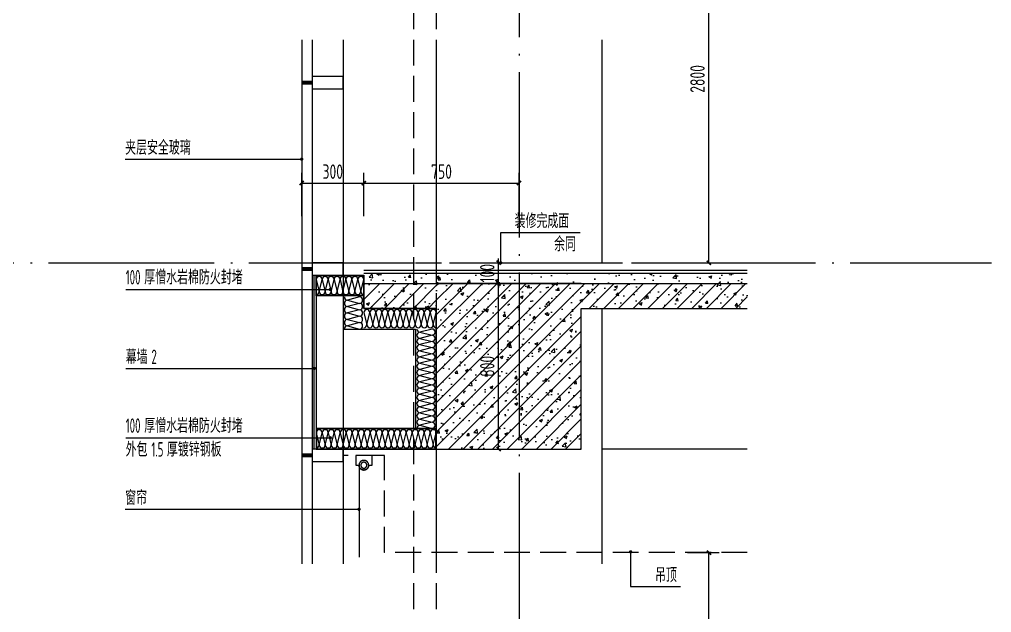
# Model space of a CAD drawing. Extents: x 198753 to 882193, y -399300 to 132460.
# Drawn here: x 380974 to 385669, y -201035 to -198171 of the extents above; entities that cross this region are included whole.
import ezdxf

# ---------------------------------------------------------------- set-up
doc = ezdxf.new("R2010")
doc.units = 0
doc.header["$LTSCALE"] = 1000
doc.header["$MEASUREMENT"] = 0
for name, pattern in [('DASH', [0.35, 0.25, -0.1]), ('DOTE', [2.42, 2, -0.2, 0.02, -0.2]), ('HIDDEN', [9.525, 6.35, -3.175])]:
    doc.linetypes.add(name, pattern=pattern)
for name, color, linetype in [('01-标注_尺寸', 124, 'Continuous'), ('01-标注_符号', 200, 'Continuous'), ('02-TEXT_标注', 130, 'Continuous'), ('05-填充_天正', 26, 'Continuous'), ('A-D-玻璃剖线', 130, 'Continuous'), ('A-D-金属剖线', 200, 'Continuous'), ('A-D_龙骨', 131, 'Continuous'), ('A-STR-面层', 191, 'Continuous'), ('A-SUR_保温', 222, 'Continuous'), ('A-SUR_面层', 191, 'Continuous'), ('A-TECH_结构', 21, 'Continuous'), ('A-金属背板', 30, 'Continuous'), ('A_AXIS-轴线', 36, 'DOTE'), ('A_STR-砼墙', 51, 'Continuous'), ('A_STR-砼柱', 51, 'Continuous'), ('D_铝板', 181, 'Continuous'), ('I-E-家具_活动', 201, 'DASH'), ('钢龙骨', 173, 'Continuous')]:
    doc.layers.add(name, color=color, linetype=linetype)
doc.styles.add('_TCH_DIM', font='ROS1', dxfattribs={"width": 0.8, "bigfont": 'JD'})
doc.styles.add('_TCH_DIM_T3', font='ROS1', dxfattribs={"width": 0.8, "bigfont": 'JD'})
doc.dimstyles.new('_TCH_ARCH&&20', dxfattribs={"dimtxt": 70, "dimasz": 20, "dimexe": 50, "dimexo": 60, "dimgap": 20, "dimtad": 1, "dimdec": 0, "dimzin": 0, "dimdsep": 46, "dimtxsty": '_TCH_DIM_T3', "dimblk": 'ARCHTICK', "dimcen": 0.09, "dimclrt": 4, "dimazin": 2, "dimtfac": 1, "dimtdec": 0, "dimtix": 1, "dimtmove": 2, "dimatfit": 3, "dimfxl": 0, "dimtolj": 1, "dimtzin": 0, "dimarcsym": 0})
pattern_1 = [(45, (0, 0), (-35.35534, 35.35534), []), (50, (0, 0), (143.45204, -12.55043), [15, -165]), (355, (0, 0), (-27.75027, 150.43843), [12, -132]), (100.4514, (11.95, -1.05), (115.70188, 137.88791), [12.74804, -140.22842]), (46.1842, (0, 40), (213.4482, -33.1038), [22.5, -247.5]), (96.6356, (17.79, 37.24), (186.93254, 194.82357), [19.12206, -210.3426]), (351.1842, (0, 40), (186.9324, 194.82372), [18, -198]), (21, (20, 30), (119.38141, -80.52378), [15, -165]), (326, (20, 30), (48.66307, 145.03001), [12, -132]), (71.4514, (29.95, 23.29), (168.04453, 64.5061), [12.74804, -140.22842]), (37.5, (0, 0), (2.431971, 66.57877), [0, -130.4, 0, -134, 0, -132.5]), (7.5, (0, 0), (52.613907, 78.882342), [0, -76.4, 0, -127.4, 0, -50.5]), (327.5, (-44.6, 0), (106.764487, -4.510974), [0, -50, 0, -156, 0, -207]), (317.5, (-64.6, 0), (116.637234, 20.020996), [0, -65, 0, -103.6, 0, -147])]

# ---------------------------------------------------------------- blocks, each defined once
blk = doc.blocks.new('kyuhtr')
at = {"const_width": 20}
blk.add_lwpolyline([(50, 0), (0, 0)], dxfattribs=at)
blk.add_lwpolyline([(50, -30), (200, -30), (200, 30), (50, 30)], close=True)
blk = doc.blocks.new('*U283')
at = {"layer": 'A-D-玻璃剖线'}
for points in [[(7285.6, -123376.6), (7285.6, -125907)], [(7335.6, -123376.6), (7335.6, -125907)]]:
    blk.add_lwpolyline(points, dxfattribs=at)
at = {"layer": '钢龙骨'}
for points in [[(7485.6, -123376.6), (7485.6, -124483.6)], [(7485.6, -124483.6), (7485.6, -125907)]]:
    blk.add_lwpolyline(points, dxfattribs=at)
at = {"layer": 'A-D_龙骨'}
for p in [(7285.6, -123583.6), (7285.6, -124483.6), (7285.6, -125383.6)]:
    blk.add_blockref('kyuhtr', p, dxfattribs=at)
blk = doc.blocks.new('dasgfs')
at = {"layer": '01-标注_符号'}
for p, q in [((0, 0), (0, 146.5)), ((0, 146.5), (382.7, 146.5))]:
    blk.add_line(p, q, dxfattribs=at)
at = {"layer": '01-标注_符号', "const_width": 8}
blk.add_lwpolyline([(0, -4, 1), (0, 4, 1)], format="xyb", close=True, dxfattribs=at)
at = {"layer": '02-TEXT_标注', "style": '_TCH_DIM', "width": 0.8}
for s, p in [('装修完成面', (66.9, 167.5)), ('余同', (257.5, 55.5))]:
    blk.add_text(s, height=69.46, dxfattribs=at).set_placement(p)
blk = doc.blocks.new('窗帘')
at = {"linetype": 'HIDDEN', "ltscale": 3}
blk.add_line((23.3, -47.5), (23.3, -491.9), dxfattribs=at)
blk.add_lwpolyline([(-23.3, -47.5), (-39.5, -47.5), (-39.5, 0), (39.5, 0), (39.5, -47.5), (23.3, -47.5)])
for radius in [23.3, 14.3]:
    blk.add_circle((0, -47.5), radius)
blk.add_arc((0, -47.5), 23.3, 180, 0)
blk = doc.blocks.new('_ArchTick')
at = {"color": 0, "linetype": 'ByBlock', "const_width": 0.4}
blk.add_lwpolyline([(-0.5, -0.5), (0.5, 0.5)], dxfattribs=at)
blk = doc.blocks.new('*D2136')
at = {"layer": '01-标注_尺寸', "color": 0, "lineweight": -2, "transparency": 16777216}
for p, q in [((10035.6, -124229.1), (10035.6, -124018.4)), ((10335.6, -124229.1), (10335.6, -124018.4)), ((10035.6, -124068.4), (10335.6, -124068.4))]:
    blk.add_line(p, q, dxfattribs=at)
at = {"layer": 'Defpoints', "color": 0, "transparency": 16777216}
for p in [(10335.6, -124068.4), (10035.6, -124289.1), (10335.6, -124289.1)]:
    blk.add_point(p, dxfattribs=at)
at = {"layer": '01-标注_尺寸', "color": 0, "lineweight": -2, "transparency": 16777216, "xscale": 20, "yscale": 20, "zscale": 20, "rotation": 180}
blk.add_blockref('_ArchTick', (10035.6, -124068.4), dxfattribs=at)
at = {"layer": '01-标注_尺寸', "color": 0, "lineweight": -2, "transparency": 16777216, "xscale": 20, "yscale": 20, "zscale": 20}
blk.add_blockref('_ArchTick', (10335.6, -124068.4), dxfattribs=at)
at = {"layer": '01-标注_尺寸', "color": 4, "transparency": 16777216, "insert": (10185.6, -124013.4), "char_height": 70, "attachment_point": 5, "style": '_TCH_DIM_T3'}
blk.add_mtext('\\A1;300', dxfattribs=at)
blk = doc.blocks.new('*D2137')
at = {"layer": '01-标注_尺寸', "color": 0, "lineweight": -2, "transparency": 16777216}
for p, q in [((10335.6, -124229.1), (10335.6, -124018.4)), ((11085.6, -124229.1), (11085.6, -124018.4)), ((10335.6, -124068.4), (11085.6, -124068.4))]:
    blk.add_line(p, q, dxfattribs=at)
at = {"layer": 'Defpoints', "color": 0, "transparency": 16777216}
for p in [(11085.6, -124068.4), (10335.6, -124289.1), (11085.6, -124289.1)]:
    blk.add_point(p, dxfattribs=at)
at = {"layer": '01-标注_尺寸', "color": 0, "lineweight": -2, "transparency": 16777216, "xscale": 20, "yscale": 20, "zscale": 20, "rotation": 180}
blk.add_blockref('_ArchTick', (10335.6, -124068.4), dxfattribs=at)
at = {"layer": '01-标注_尺寸', "color": 0, "lineweight": -2, "transparency": 16777216, "xscale": 20, "yscale": 20, "zscale": 20}
blk.add_blockref('_ArchTick', (11085.6, -124068.4), dxfattribs=at)
at = {"layer": '01-标注_尺寸', "color": 4, "transparency": 16777216, "insert": (10710.6, -124013.4), "char_height": 70, "attachment_point": 5, "style": '_TCH_DIM_T3'}
blk.add_mtext('\\A1;750', dxfattribs=at)
blk = doc.blocks.new('$LinePat$岩棉板')
at = {"color": 0}
for p, q in [((0, -17), (12, -67)), ((12, -67), (24, -17))]:
    blk.add_line(p, q, dxfattribs=at)
for centre, start, end in [((12, -17), 0, 180), ((0, -67), 270, 0), ((24, -67), 180, 270)]:
    blk.add_arc(centre, 12, start, end, dxfattribs=at)
at = {"layer": 'Defpoints'}
blk.add_point((0, 0.1), dxfattribs=at)
at = {"layer": 'Defpoints', "color": 0}
blk.add_point((24, -84), dxfattribs=at)
blk = doc.blocks.new('*U289')
at = {"layer": '01-标注_符号'}
for points in [[(13509.2, -195274.5), (14497.2, -195274.5)], [(13509.2, -195656.1), (14419.2, -195656.1)], [(13509.2, -195991.2), (14497.2, -195991.2)]]:
    blk.add_lwpolyline(points, dxfattribs=at)
at = {"layer": '01-标注_符号', "const_width": 8}
for points in [[(14493.2, -195274.5, 1), (14501.2, -195274.5, 1)], [(14415.2, -195656.1, 1), (14423.2, -195656.1, 1)], [(14493.2, -195991.2, 1), (14501.2, -195991.2, 1)]]:
    blk.add_lwpolyline(points, format="xyb", close=True, dxfattribs=at)
at = {"layer": 'A-D-金属剖线'}
for points in [[(14429.2, -195205.9), (14659.2, -195205.9), (14659.2, -195305.9), (14429.2, -195305.9)], [(14430.7, -195207.4), (14657.7, -195207.4), (14657.7, -195304.4), (14430.7, -195304.4)], [(15009.2, -195945.9), (14429.2, -195945.9), (14429.2, -196045.9), (15009.2, -196045.9)], [(15007.7, -195947.4), (14430.7, -195947.4), (14430.7, -196044.4), (15007.7, -196044.4)]]:
    blk.add_lwpolyline(points, close=True, dxfattribs=at)
at = {"layer": 'A-SUR_保温'}
blk.add_lwpolyline([(14559.2, -195305.9), (14559.2, -195465.9), (14909.2, -195465.9), (14909.2, -195945.9), (15009.2, -195945.9), (15009.2, -195365.9), (14659.2, -195365.9), (14659.2, -195305.9)], close=True, dxfattribs=at)
at = {"layer": 'A-金属背板', "elevation": 0}
blk.add_lwpolyline([(14419.2, -195205.9), (14429.2, -195205.9), (14429.2, -196045.9), (14419.2, -196045.9)], close=True, dxfattribs=at)
at = {"layer": 'A-SUR_保温', "yscale": 1.188379012465143, "zscale": 1.188379012465143}
for p, xscale, rotation in [((14429.2, -195205.9), 1.197916665668396, 359.9999958030384), ((14457.9, -195205.9), 1.197916665668396, 359.9999958030384), ((14486.7, -195205.9), 1.197916665668396, 359.9999958030384), ((14515.4, -195205.9), 1.197916665668396, 359.9999958030384), ((14544.2, -195205.9), 1.197916665668396, 359.9999958030384), ((14572.9, -195205.9), 1.197916665668396, 359.9999958030384), ((14601.7, -195205.9), 1.197916665668396, 359.9999958030384), ((14630.4, -195205.9), 1.197916665668396, 359.9999958030384), ((14659.2, -195310.9), 1.291667253812787, 269.9802948211615), ((14659.2, -195341.9), 1.291667253812787, 269.9802948211615), ((14659.2, -195372.9), 1.291667253812787, 269.9802948211615), ((14659.2, -195365.9), 1.215277437593983, 0.007311648091989842), ((14688.3, -195365.8), 1.215277437593983, 0.007311648091989842), ((14717.5, -195365.8), 1.215277437593983, 0.007311648091989842), ((14746.7, -195365.8), 1.215277437593983, 0.007311648091989842), ((14775.8, -195365.8), 1.215277437593983, 0.007311648091989842), ((14805, -195365.8), 1.215277437593983, 0.007311648091989842), ((14834.2, -195365.8), 1.215277437593983, 0.007311648091989842), ((14863.3, -195365.8), 1.215277437593983, 0.007311648091989842), ((14892.5, -195365.8), 1.215277437593983, 0.007311648091989842), ((14921.7, -195365.8), 1.215277437593983, 0.007311648091989842), ((14950.8, -195365.8), 1.215277437593983, 0.007311648091989842), ((14980, -195365.8), 1.215277437593983, 0.007311648091989842), ((14659.2, -195403.9), 1.291667253812787, 269.9802948211615), ((14659.2, -195434.9), 1.291667253812787, 269.9802948211615), ((15009.1, -195465.8), 1.250126090101858, 270.0090117842053), ((15009.1, -195495.8), 1.250126090101858, 270.0090117842053), ((15009.1, -195525.8), 1.250126090101858, 270.0090117842053), ((15009.1, -195555.8), 1.250126090101858, 270.0090117842053), ((15009.1, -195585.8), 1.250126090101858, 270.0090117842053), ((15009.1, -195615.8), 1.250126090101858, 270.0090117842053), ((15009.1, -195645.8), 1.250126090101858, 270.0090117842053), ((15009.1, -195675.8), 1.250126090101858, 270.0090117842053), ((15009.1, -195705.8), 1.250126090101858, 270.0090117842053), ((15009.1, -195735.8), 1.250126090101858, 270.0090117842053), ((15009.1, -195765.8), 1.250126090101858, 270.0090117842053), ((15009.1, -195795.8), 1.250126090101858, 270.0090117842053), ((15009.1, -195825.8), 1.250126090101858, 270.0090117842053), ((15009.1, -195855.8), 1.250126090101858, 270.0090117842053), ((15009.1, -195885.8), 1.250126090101858, 270.0090117842053), ((15009.1, -195915.9), 1.250126090101858, 270.0090117842053), ((14429.2, -195946.4), 1.208333400069434, 0.004682115165092039), ((14458.2, -195946.4), 1.208333400069434, 0.004682115165092039), ((14487.2, -195946.4), 1.208333400069434, 0.004682115165092039), ((14516.2, -195946.4), 1.208333400069434, 0.004682115165092039), ((14545.2, -195946.4), 1.208333400069434, 0.004682115165092039), ((14574.2, -195946.4), 1.208333400069434, 0.004682115165092039), ((14603.2, -195946.4), 1.208333400069434, 0.004682115165092039), ((14632.2, -195946.4), 1.208333400069434, 0.004682115165092039), ((14661.2, -195946.4), 1.208333400069434, 0.004682115165092039), ((14690.2, -195946.4), 1.208333400069434, 0.004682115165092039), ((14719.2, -195946.4), 1.208333400069434, 0.004682115165092039), ((14748.2, -195946.4), 1.208333400069434, 0.004682115165092039), ((14777.2, -195946.4), 1.208333400069434, 0.004682115165092039), ((14806.2, -195946.3), 1.208333400069434, 0.004682115165092039), ((14835.2, -195946.3), 1.208333400069434, 0.004682115165092039), ((14864.2, -195946.3), 1.208333400069434, 0.004682115165092039), ((14893.2, -195946.3), 1.208333400069434, 0.004682115165092039), ((14922.2, -195946.3), 1.208333400069434, 0.004682115165092039), ((14951.2, -195946.3), 1.208333400069434, 0.004682115165092039), ((14980.2, -195946.3), 1.208333400069434, 0.004682115165092039)]:
    blk.add_blockref('$LinePat$岩棉板', p, dxfattribs=dict(at, xscale=xscale, rotation=rotation))
at = {"layer": '02-TEXT_标注', "style": '_TCH_DIM'}
for s, height, width, p in [('100', 70, 0.64, (13509.2, -195250.6)), ('厚憎水岩棉防火封堵', 69.46, 0.8, (13598.8, -195250.6)), ('幕墙', 69.46, 0.8, (13509.2, -195635.1)), ('2', 70, 0.64, (13633.3, -195635.1)), ('100', 70, 0.64, (13509.2, -195967.3)), ('厚憎水岩棉防火封堵', 69.46, 0.8, (13598.8, -195967.3)), ('外包', 69.46, 0.8, (13509.2, -196082.2)), ('1.5', 70, 0.64, (13633.3, -196082.2)), ('厚镀锌钢板', 69.46, 0.8, (13708, -196082.2))]:
    blk.add_text(s, height=height, dxfattribs=dict(at, width=width)).set_placement(p)
blk = doc.blocks.new('*U293')
at = {"layer": 'A-STR-面层', "linetype": 'DASH', "ltscale": 0.5}
for points in [[(7893.7, 16587.4), (7954.2, 16587.4), (8038.7, 16441.1), (8038.7, 15702.4, 0.414214), (8198.7, 15542.4), (8948.7, 15542.4, -0.414214), (8998.7, 15492.4), (8998.7, 2069.7, 0.414214), (9158.7, 1909.7), (9808.7, 1909.7)], [(8293.7, 16587.4), (8233.2, 16587.4), (8148.7, 16441.1), (8148.7, 15702.4, 0.414214), (8198.7, 15652.4), (8948.7, 15652.4, -0.414214), (9108.7, 15492.4), (9108.7, 2069.7, 0.414214), (9158.7, 2019.7), (9808.7, 2019.7)]]:
    blk.add_lwpolyline(points, format="xyb", dxfattribs=at)
blk = doc.blocks.new('*D1956')
at = {"layer": '01-标注_尺寸', "color": 0, "lineweight": -2, "transparency": 16777216}
for p, q in [((384200.7, -200745.9), (384353.9, -200745.9)), ((384303.9, -203838.7), (384303.9, -200745.9)), ((384200.7, -203838.7), (384353.9, -203838.7))]:
    blk.add_line(p, q, dxfattribs=at)
at = {"layer": 'Defpoints', "color": 0, "transparency": 16777216}
for p in [(384140.7, -200745.9), (384303.9, -200745.9), (384140.7, -203838.7)]:
    blk.add_point(p, dxfattribs=at)
at = {"layer": '01-标注_尺寸', "color": 0, "lineweight": -2, "transparency": 16777216, "xscale": 20, "yscale": 20, "zscale": 20}
for p, rotation in [((384303.9, -200745.9), 90), ((384303.9, -203838.7), 270)]:
    blk.add_blockref('_ArchTick', p, dxfattribs=dict(at, rotation=rotation))
at = {"layer": '01-标注_尺寸', "color": 4, "transparency": 16777216, "insert": (384248.9, -202292.3), "char_height": 70, "attachment_point": 5, "rotation": 90, "style": '_TCH_DIM_T3'}
blk.add_mtext('\\A1;3000', dxfattribs=at)
blk = doc.blocks.new('*D1957')
at = {"layer": '01-标注_尺寸', "color": 0, "lineweight": -2, "transparency": 16777216}
for p, q in [((384010.2, -197569.9), (384353.9, -197569.9)), ((384303.9, -199345.9), (384303.9, -197569.9)), ((384010.2, -199345.9), (384353.9, -199345.9))]:
    blk.add_line(p, q, dxfattribs=at)
at = {"layer": 'Defpoints', "color": 0, "transparency": 16777216}
for p in [(383950.2, -197569.9), (384303.9, -197569.9), (383950.2, -199345.9)]:
    blk.add_point(p, dxfattribs=at)
at = {"layer": '01-标注_尺寸', "color": 0, "lineweight": -2, "transparency": 16777216, "xscale": 20, "yscale": 20, "zscale": 20}
for p, rotation in [((384303.9, -197569.9), 90), ((384303.9, -199345.9), 270)]:
    blk.add_blockref('_ArchTick', p, dxfattribs=dict(at, rotation=rotation))
at = {"layer": '01-标注_尺寸', "color": 4, "transparency": 16777216, "insert": (384248.9, -198457.9), "char_height": 70, "attachment_point": 5, "rotation": 90, "style": '_TCH_DIM_T3'}
blk.add_mtext('\\A1;2800', dxfattribs=at)
blk = doc.blocks.new('*D1971')
at = {"layer": '01-标注_尺寸', "color": 0, "lineweight": -2, "transparency": 16777216}
for p, q in [((383074.6, -199445.9), (383338.6, -199445.9)), ((383288.6, -200245.9), (383288.6, -199445.9)), ((383074.6, -200245.9), (383338.6, -200245.9))]:
    blk.add_line(p, q, dxfattribs=at)
at = {"layer": 'Defpoints', "color": 0, "transparency": 16777216}
for p in [(383014.6, -199445.9), (383288.6, -199445.9), (383014.6, -200245.9)]:
    blk.add_point(p, dxfattribs=at)
at = {"layer": '01-标注_尺寸', "color": 0, "lineweight": -2, "transparency": 16777216, "xscale": 20, "yscale": 20, "zscale": 20}
for p, rotation in [((383288.6, -199445.9), 90), ((383288.6, -200245.9), 270)]:
    blk.add_blockref('_ArchTick', p, dxfattribs=dict(at, rotation=rotation))
at = {"layer": '01-标注_尺寸', "color": 4, "transparency": 16777216, "insert": (383233.6, -199845.9), "char_height": 70, "attachment_point": 5, "rotation": 90, "style": '_TCH_DIM_T3'}
blk.add_mtext('\\A1;800', dxfattribs=at)
blk = doc.blocks.new('*D1972')
at = {"layer": '01-标注_尺寸', "color": 0, "lineweight": -2, "transparency": 16777216}
for p, q in [((383074.6, -199345.9), (383338.6, -199345.9)), ((383288.6, -199345.9), (383288.6, -199325.9)), ((383288.6, -199445.9), (383288.6, -199345.9)), ((383074.6, -199445.9), (383338.6, -199445.9)), ((383288.6, -199445.9), (383288.6, -199465.9))]:
    blk.add_line(p, q, dxfattribs=at)
at = {"layer": 'Defpoints', "color": 0, "transparency": 16777216}
for p in [(383014.6, -199345.9), (383288.6, -199345.9), (383014.6, -199445.9)]:
    blk.add_point(p, dxfattribs=at)
at = {"layer": '01-标注_尺寸', "color": 0, "lineweight": -2, "transparency": 16777216, "xscale": 20, "yscale": 20, "zscale": 20}
for p, rotation in [((383288.6, -199345.9), 270), ((383288.6, -199445.9), 90)]:
    blk.add_blockref('_ArchTick', p, dxfattribs=dict(at, rotation=rotation))
at = {"layer": '01-标注_尺寸', "color": 4, "transparency": 16777216, "insert": (383233.6, -199395.9), "char_height": 70, "attachment_point": 5, "rotation": 90, "style": '_TCH_DIM_T3'}
blk.add_mtext('\\A1;100', dxfattribs=at)
blk = doc.blocks.new('DJASDLSAJDL')
at = {"layer": '05-填充_天正'}
h = blk.add_hatch(dxfattribs=at)
h.set_pattern_fill('混凝土', color=256, scale=20, style=0)
h.set_pattern_definition([(50, (0, 0), (143.45204, -12.55043), [15, -165]), (355, (0, 0), (-27.75027, 150.43843), [12, -132]), (100.4514, (11.95, -1.05), (115.70188, 137.88791), [12.74804, -140.22842]), (46.1842, (0, 40), (213.4482, -33.1038), [22.5, -247.5]), (96.6356, (17.79, 37.24), (186.93254, 194.82357), [19.12206, -210.3426]), (351.1842, (0, 40), (186.9324, 194.82372), [18, -198]), (21, (20, 30), (119.38141, -80.52378), [15, -165]), (326, (20, 30), (48.66307, 145.03001), [12, -132]), (71.4514, (29.95, 23.29), (168.04453, 64.5061), [12.74804, -140.22842]), (37.5, (0, 0), (2.431971, 66.57877), [0, -130.4, 0, -134, 0, -132.5]), (7.5, (0, 0), (52.613907, 78.882342), [0, -76.4, 0, -127.4, 0, -50.5]), (327.5, (-44.6, 0), (106.764487, -4.510974), [0, -50, 0, -156, 0, -207]), (317.5, (-64.6, 0), (116.637234, 20.020996), [0, -65, 0, -103.6, 0, -147])])
h.paths.add_polyline_path([(10335.6, -124503.6), (10335.6, -124553.6), (12187.7, -124553.6), (12187.7, -124503.6)])
h = blk.add_hatch(dxfattribs=at)
h.set_pattern_fill('钢筋混凝土', color=256, scale=20, style=0)
h.set_pattern_definition(pattern_1)
h.paths.add_polyline_path([(10685.6, -124673.6), (10685.6, -124553.6), (10335.6, -124553.6), (10335.6, -124673.6)])
h = blk.add_hatch(dxfattribs=at)
h.set_pattern_fill('钢筋混凝土', color=256, scale=20, style=0)
h.set_pattern_definition(pattern_1)
h.paths.add_polyline_path([(10685.6, -125353.6), (11385.6, -125353.6), (11385.6, -124553.6), (10685.6, -124553.6)])
h = blk.add_hatch(dxfattribs=at)
h.set_pattern_fill('钢筋混凝土', color=256, scale=20, style=0)
h.set_pattern_definition(pattern_1)
h.paths.add_polyline_path([(11385.6, -124553.6), (11385.6, -124673.6), (12187.7, -124673.6), (12187.7, -124553.6)])
at = {"layer": '01-标注_符号'}
for p, q in [((11623.9, -125849.6), (11623.9, -126017.4)), ((11623.9, -126017.4), (11864.3, -126017.4))]:
    blk.add_line(p, q, dxfattribs=at)
at = {"layer": '01-标注_符号', "const_width": 8}
for points in [[(10308.4, -125644.1, 1), (10316.4, -125644.1, 1)], [(11623.9, -125845.6, 1), (11623.9, -125853.6, 1)]]:
    blk.add_lwpolyline(points, format="xyb", close=True, dxfattribs=at)
at = {"layer": '01-标注_符号'}
blk.add_lwpolyline([(9183, -125644.1), (10312.4, -125644.1)], dxfattribs=at)
at = {"layer": 'A-STR-面层', "linetype": 'DASH', "ltscale": 0.5}
for points in [[(10235.6, -124453.6), (12187.7, -124453.6)], [(12187.7, -125853.6), (10435.6, -125853.6), (10435.6, -125383.6), (10235.6, -125383.6)]]:
    blk.add_lwpolyline(points, dxfattribs=at)
at = {"layer": 'A-STR-面层'}
blk.add_lwpolyline([(10335.6, -124488.6), (12187.7, -124488.6)], dxfattribs=at)
at = {"layer": 'A-SUR_面层'}
for p, q in [((10335.6, -124503.6), (12187.7, -124503.6)), ((10335.6, -124553.6), (12187.7, -124553.6))]:
    blk.add_line(p, q, dxfattribs=at)
at = {"layer": 'A-TECH_结构'}
for points in [[(10685.6, -123376.6), (10685.6, -124453.6)], [(11485.6, -123376.6), (11485.6, -124453.6)], [(10685.6, -124673.6), (10685.6, -125907)], [(11485.6, -124673.6), (11485.6, -125907)], [(12187.7, -125353.6), (11485.6, -125353.6)]]:
    blk.add_lwpolyline(points, dxfattribs=at)
at = {"layer": 'A_STR-砼墙'}
for p, q in [((10335.6, -124553.6), (10685.6, -124553.6)), ((10335.6, -124553.6), (10335.6, -124673.6)), ((11385.6, -124553.6), (12187.7, -124553.6)), ((10335.6, -124673.6), (10685.6, -124673.6)), ((11385.6, -124673.6), (12187.7, -124673.6))]:
    blk.add_line(p, q, dxfattribs=at)
at = {"layer": 'A_STR-砼柱'}
for p, q in [((11385.6, -124553.6), (10685.6, -124553.6)), ((10685.6, -124673.6), (10685.6, -125353.6)), ((11385.6, -125353.6), (11385.6, -124673.6)), ((10685.6, -125353.6), (11385.6, -125353.6))]:
    blk.add_line(p, q, dxfattribs=at)
blk.add_blockref('dasgfs', (10997, -124453.6))
at = {"layer": 'I-E-家具_活动', "xscale": -1}
blk.add_blockref('窗帘', (10335.7, -125383.6), dxfattribs=at)
at = {"layer": '02-TEXT_标注', "style": '_TCH_DIM', "width": 0.8}
for s, p in [('窗帘', (9183, -125623.1)), ('吊顶', (11742.2, -125996.4))]:
    blk.add_text(s, height=69.46, dxfattribs=at).set_placement(p)
at = {"layer": '01-标注_尺寸'}
for p1, p2, picture, middle in [((10035.6, -124289.1), (10335.6, -124289.1), '*D2136', (10185.6, -124013.4)), ((10335.6, -124289.1), (11085.6, -124289.1), '*D2137', (10710.6, -124013.4))]:
    dim = blk.add_aligned_dim(p1=p1, p2=p2, distance=220.7, dimstyle='_TCH_ARCH&&20', dxfattribs=at)
    dim.commit()
    dim.dimension.update_dxf_attribs({"geometry": picture, "text_midpoint": middle})

msp = doc.modelspace()

# ---------------------------------------------------------------- linework, layer by layer
at = {"layer": '01-标注_符号'}
msp.add_lwpolyline([(381485, -198845.5), (382337.7, -198845.5)], dxfattribs=at)
at = {"layer": '01-标注_符号', "const_width": 8}
msp.add_lwpolyline([(382333.7, -198845.5, 1), (382341.7, -198845.5, 1)], format="xyb", close=True, dxfattribs=at)
at = {"layer": 'A_AXIS-轴线', "ltscale": 0.4}
for p, q in [((383387.5, -187776.6), (383387.5, -205192.3)), ((380146.9, -199345.9), (385669.2, -199345.9))]:
    msp.add_line(p, q, dxfattribs=at)

# ---------------------------------------------------------------- block references
msp.add_blockref('*U283', (375051.9, -74892.3))
at = {"layer": 'A-SUR_保温'}
for name, p in [('DJASDLSAJDL', (372301.9, -74892.3)), ('*U289', (367978.3, -4200))]:
    msp.add_blockref(name, p, dxfattribs=at)
at = {"layer": 'D_铝板', "xscale": -1, "rotation": 359.9999999999706}
msp.add_blockref('*U293', (391986.2, -206235.8), dxfattribs=at)

# ---------------------------------------------------------------- texts
at = {"layer": '02-TEXT_标注', "style": '_TCH_DIM', "width": 0.8}
msp.add_text('夹层安全玻璃', height=69.46, dxfattribs=at).set_placement((381485, -198824.5))

# ---------------------------------------------------------------- dimensions: what is measured, and where the dimension line sits
at = {"layer": '01-标注_尺寸'}
for p1, p2, distance, text, picture, middle in [((383950.2, -199345.9), (383950.2, -197569.9), -353.7, '2800', '*D1957', (384248.9, -198457.9)), ((384140.7, -203838.7), (384140.7, -200745.9), -163.2, '3000', '*D1956', (384248.9, -202292.3))]:
    dim = msp.add_aligned_dim(p1=p1, p2=p2, distance=distance, text=text, dimstyle='_TCH_ARCH&&20', dxfattribs=at)
    dim.commit()
    dim.dimension.update_dxf_attribs({"geometry": picture, "text_midpoint": middle})
for p1, p2, picture, middle in [((383014.6, -199445.9), (383014.6, -199345.9), '*D1972', (383233.6, -199395.9)), ((383014.6, -200245.9), (383014.6, -199445.9), '*D1971', (383233.6, -199845.9))]:
    dim = msp.add_aligned_dim(p1=p1, p2=p2, distance=-274, dimstyle='_TCH_ARCH&&20', dxfattribs=at)
    dim.commit()
    dim.dimension.update_dxf_attribs({"geometry": picture, "text_midpoint": middle})

doc.saveas('drawing.dxf')
